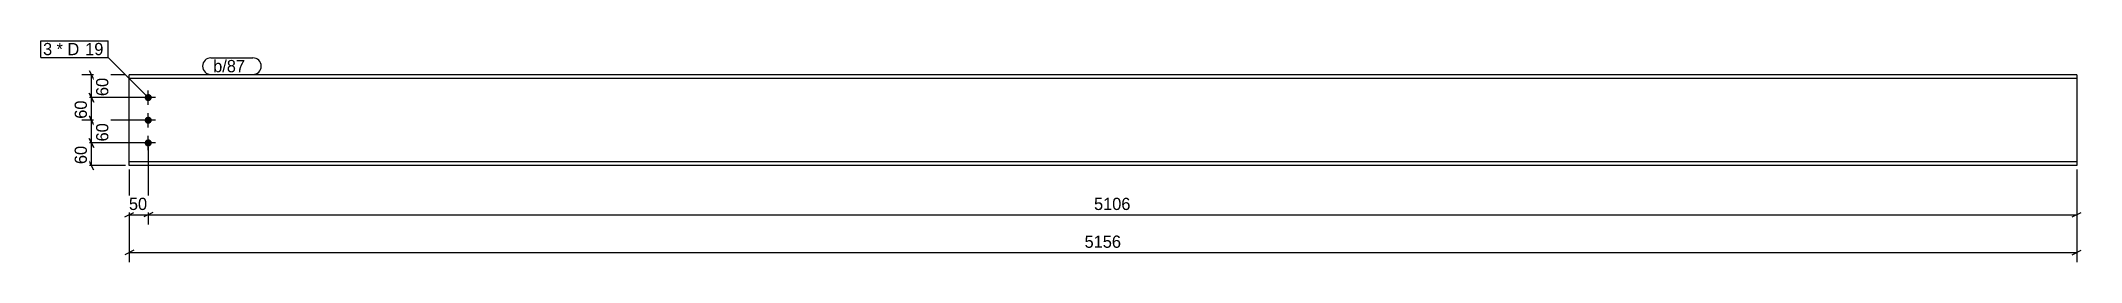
# Model space of a CAD drawing. Header units: millimetres. Extents: x 32 to 5435, y 32 to 618.
import ezdxf

# ---------------------------------------------------------------- set-up
doc = ezdxf.new("R2010")
doc.units = ezdxf.units.MM
doc.styles.add('Comic Sans MS', font='COMIC.TTF', dxfattribs={"height": 0.2})

msp = doc.modelspace()

# ---------------------------------------------------------------- hatches: boundary and pattern name
at = {"linetype": 'Continuous'}
for points in [[(306.9, 467.6, -1), (325.9, 467.6, -1)], [(306.9, 407.6, -1), (325.9, 407.6, -1)], [(306.9, 347.6, -1), (325.9, 347.6, -1)]]:
    msp.add_hatch(color=3, dxfattribs=at).paths.add_polyline_path(points)

# ---------------------------------------------------------------- linework, layer by layer
at = {"color": 8, "linetype": 'Continuous'}
for p, q in [((256.4, 527.6), (140.8, 527.6)), ((160.4, 539.6), (172.4, 515.6)), ((166.4, 467.6), (166.4, 527.6)), ((306.4, 467.6), (140.8, 467.6)), ((172.4, 455.6), (160.4, 479.6)), ((306.4, 407.6), (138, 407.6)), ((172.4, 395.6), (160.4, 419.6)), ((306.4, 347.6), (140.8, 347.6)), ((172.4, 335.6), (160.4, 359.6)), ((316.4, 337.6), (316.4, 132)), ((316.4, 337.6), (316.4, 132)), ((256.4, 287.6), (138, 287.6)), ((172.4, 275.6), (160.4, 299.6)), ((266.4, 277.6), (266.4, 32)), ((266.4, 277.6), (266.4, 132)), ((5422.7, 277.6), (5422.7, 132)), ((5422.7, 277.6), (5422.7, 32)), ((254.4, 151.6), (278.4, 163.6)), ((328.4, 163.6), (304.4, 151.6)), ((328.4, 163.6), (304.4, 151.6)), ((5410.7, 151.6), (5434.7, 163.6)), ((266.4, 157.6), (316.4, 157.6)), ((316.4, 157.6), (5422.7, 157.6)), ((278.4, 63.6), (254.4, 51.6)), ((266.4, 57.6), (5422.7, 57.6)), ((5410.7, 51.6), (5434.7, 63.6))]:
    msp.add_line(p, q, dxfattribs=at)
at = {"color": 7, "linetype": 'Continuous'}
for p, q in [((266.4, 287.6), (266.4, 527.6)), ((5422.7, 527.6), (266.4, 527.6)), ((5422.7, 517.8), (266.4, 517.8)), ((5422.7, 527.6), (5422.7, 287.6)), ((5422.7, 297.4), (266.4, 297.4)), ((5422.7, 287.6), (266.4, 287.6))]:
    msp.add_line(p, q, dxfattribs=at)
at = {"color": 3, "linetype": 'Continuous'}
for p, q in [((316.4, 448.6), (316.4, 486.6)), ((335.4, 467.6), (297.4, 467.6)), ((335.4, 407.6), (297.4, 407.6)), ((316.4, 388.6), (316.4, 426.6)), ((335.4, 347.6), (297.4, 347.6)), ((316.4, 328.6), (316.4, 366.6))]:
    msp.add_line(p, q, dxfattribs=at)

# ---------------------------------------------------------------- wipeouts: each hides what was drawn before it
at = {"color": 0}
msp.add_wipeout([(64.1, 579.7), (64.1, 611.7), (38, 611.7), (38, 579.7)], dxfattribs=at)

# ---------------------------------------------------------------- next in the draw order: wipeouts: each hides what was drawn before it
for points in [[(64.1, 579.7), (64.1, 611.7), (38, 611.7), (38, 579.7)], [(587.7, 534.6), (587.7, 566.6), (488.4, 566.6), (488.4, 534.6)], [(217.2, 530.1), (172.4, 530.1), (172.4, 465.1), (217.2, 465.1)], [(323.9, 163.6), (323.9, 208.4), (258.9, 208.4), (258.9, 163.6)], [(2924.6, 163.6), (2924.6, 208.4), (2814.4, 208.4), (2814.4, 163.6)], [(2899.6, 63.6), (2899.6, 108.4), (2789.4, 108.4), (2789.4, 63.6)]]:
    msp.add_wipeout(points, dxfattribs=at)

# ---------------------------------------------------------------- next in the draw order: linework, layer by layer
at = {"color": 7, "linetype": 'Continuous'}
msp.add_line((32, 573.7), (32, 617.7), dxfattribs=at)
at = {"color": 8, "linetype": 'Continuous'}
for p, q in [((306.4, 467.6), (138, 467.6)), ((160.4, 479.6), (172.4, 455.6)), ((166.4, 407.6), (166.4, 467.6))]:
    msp.add_line(p, q, dxfattribs=at)

# ---------------------------------------------------------------- next in the draw order: texts
at = {"color": 3, "style": 'Comic Sans MS'}
msp.add_text('60', height=32.38, rotation=90.0002, dxfattribs=at).set_placement((210.8, 471.5))
for s, p in [('50', (265.3, 170)), ('5106', (2820.8, 170)), ('5156', (2795.8, 70))]:
    msp.add_text(s, height=32.38, dxfattribs=at).set_placement(p)

# ---------------------------------------------------------------- next in the draw order: wipeouts: each hides what was drawn before it
at = {"color": 0}
for points in [[(139.9, 579.7), (139.9, 611.7), (73.7, 611.7), (73.7, 579.7)], [(587.7, 534.6), (587.7, 566.6), (488.4, 566.6), (488.4, 534.6)]]:
    msp.add_wipeout(points, dxfattribs=at)

# ---------------------------------------------------------------- next in the draw order: linework, layer by layer
at = {"color": 7, "linetype": 'Continuous'}
for p, q in [((482.4, 572.6), (593.7, 572.6)), ((482.4, 528.6), (593.7, 528.6))]:
    msp.add_line(p, q, dxfattribs=at)
for centre, start, end in [((482.4, 550.6), 90, 270), ((593.7, 550.6), 270, 90)]:
    msp.add_arc(centre, 22, start, end, dxfattribs=at)

# ---------------------------------------------------------------- next in the draw order: texts
at = {"color": 3, "style": 'Comic Sans MS'}
msp.add_text('b/87', height=32.38, dxfattribs=at).set_placement((488.4, 534.6))

# ---------------------------------------------------------------- next in the draw order: wipeouts: each hides what was drawn before it
at = {"color": 0}
for points in [[(139.9, 579.7), (139.9, 611.7), (73.7, 611.7), (73.7, 579.7)], [(160.4, 470.1), (115.6, 470.1), (115.6, 405.1), (160.4, 405.1)]]:
    msp.add_wipeout(points, dxfattribs=at)

# ---------------------------------------------------------------- next in the draw order: linework, layer by layer
at = {"color": 8, "linetype": 'Continuous'}
for p, q in [((306.4, 407.6), (140.8, 407.6)), ((160.4, 419.6), (172.4, 395.6)), ((166.4, 347.6), (166.4, 407.6))]:
    msp.add_line(p, q, dxfattribs=at)

# ---------------------------------------------------------------- next in the draw order: texts
at = {"color": 3, "style": 'Comic Sans MS'}
msp.add_text('3', height=32.4, dxfattribs=at).set_placement((38, 579.7))
msp.add_text('60', height=32.38, rotation=90.0002, dxfattribs=at).set_placement((154, 411.5))

# ---------------------------------------------------------------- next in the draw order: wipeouts: each hides what was drawn before it
at = {"color": 0}
msp.add_wipeout([(194.7, 579.7), (194.7, 611.7), (149.5, 611.7), (149.5, 579.7)], dxfattribs=at)

# ---------------------------------------------------------------- next in the draw order: wipeouts: each hides what was drawn before it
for points in [[(194.7, 579.7), (194.7, 611.7), (149.5, 611.7), (149.5, 579.7)], [(217.2, 410.1), (172.4, 410.1), (172.4, 345.1), (217.2, 345.1)]]:
    msp.add_wipeout(points, dxfattribs=at)

# ---------------------------------------------------------------- next in the draw order: linework, layer by layer
at = {"color": 7, "linetype": 'Continuous'}
for p, q in [((32, 617.7), (210.3, 617.7)), ((210.3, 573.7), (210.3, 617.7)), ((32, 573.7), (210.3, 573.7)), ((316.4, 467.6), (210.3, 573.7))]:
    msp.add_line(p, q, dxfattribs=at)
at = {"color": 8, "linetype": 'Continuous'}
for p, q in [((306.4, 347.6), (138, 347.6)), ((160.4, 359.6), (172.4, 335.6)), ((166.4, 287.6), (166.4, 347.6))]:
    msp.add_line(p, q, dxfattribs=at)

# ---------------------------------------------------------------- next in the draw order: texts
at = {"color": 3, "style": 'Comic Sans MS'}
for s, p in [('* D', (73.7, 579.7)), ('19', (149.5, 579.7))]:
    msp.add_text(s, height=32.38, dxfattribs=at).set_placement(p)
msp.add_text('60', height=32.38, rotation=90.0002, dxfattribs=at).set_placement((210.8, 351.5))

# ---------------------------------------------------------------- next in the draw order: wipeouts: each hides what was drawn before it
at = {"color": 0}
msp.add_wipeout([(160.4, 350.1), (115.6, 350.1), (115.6, 285.1), (160.4, 285.1)], dxfattribs=at)

# ---------------------------------------------------------------- next in the draw order: texts
at = {"color": 3, "style": 'Comic Sans MS'}
msp.add_text('60', height=32.38, rotation=90.0002, dxfattribs=at).set_placement((154, 291.5))

doc.saveas('drawing.dxf')
